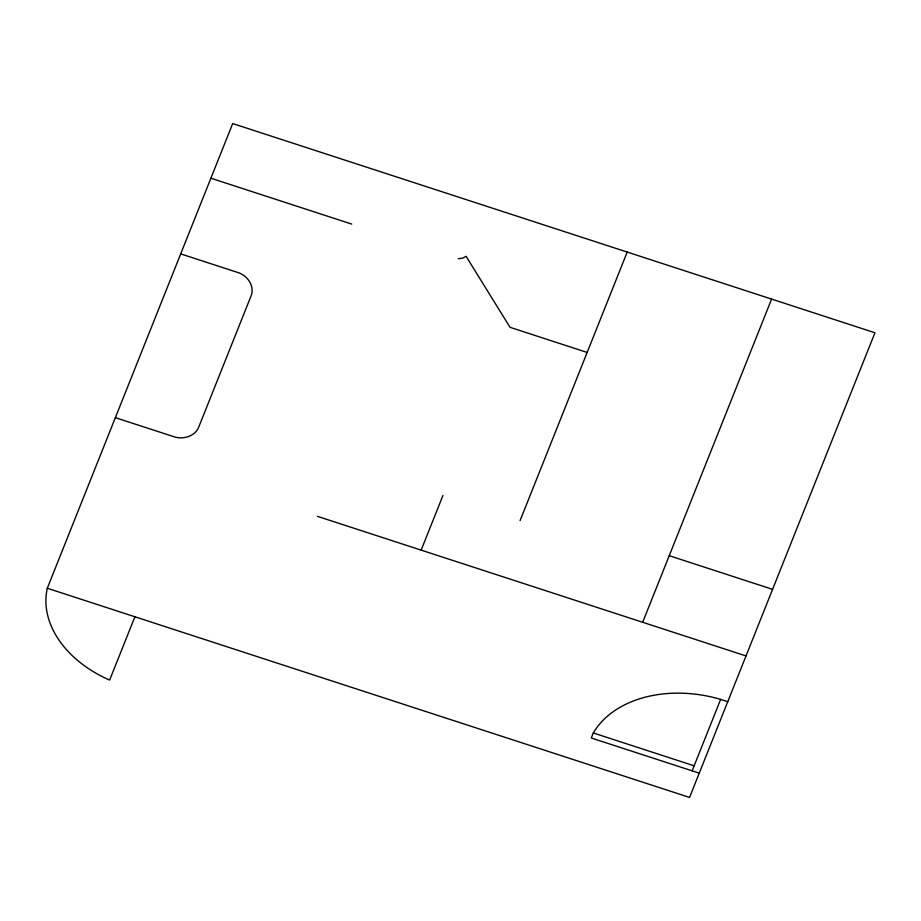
<?xml version="1.0" encoding="UTF-8"?>
<svg xmlns="http://www.w3.org/2000/svg" width="921" height="921" viewBox="0 0 921 921"><rect width="100%" height="100%" fill="white"/><g stroke="black" fill="none" stroke-linecap="round" stroke-linejoin="round"><path stroke-width="1.38" d="M47.305 588.243L232.691 123.564L874.95 332.757L689.564 797.436L47.305 588.243A107.066 77.145 14 0 0 109.645 680.078L134.903 616.771M421.15 550.125L442.955 495.475M520.077 520.595L627.201 252.066M727.763 701.698L720.648 699.384A111.36 80.242 14 0 0 593.297 732.955L591.282 737.997L699.258 773.156M642.674 622.274L771.602 299.095M692.132 770.842L720.648 699.384M458.244 258.778L462.63 258.122L466.084 256.314L510.038 327.323L587.161 352.444M210.886 178.214L351.73 224.091M180.7 253.885L237.434 272.363C247.139 275.091 255.14 285.982 251.03 296.021L198.694 427.217C194.815 436.577 182.899 439.812 173.85 436.704L115.367 417.662M669.233 555.697L772.581 589.348M317.469 516.359L746.022 655.936M593.297 732.955L694.146 765.8"/></g></svg>
